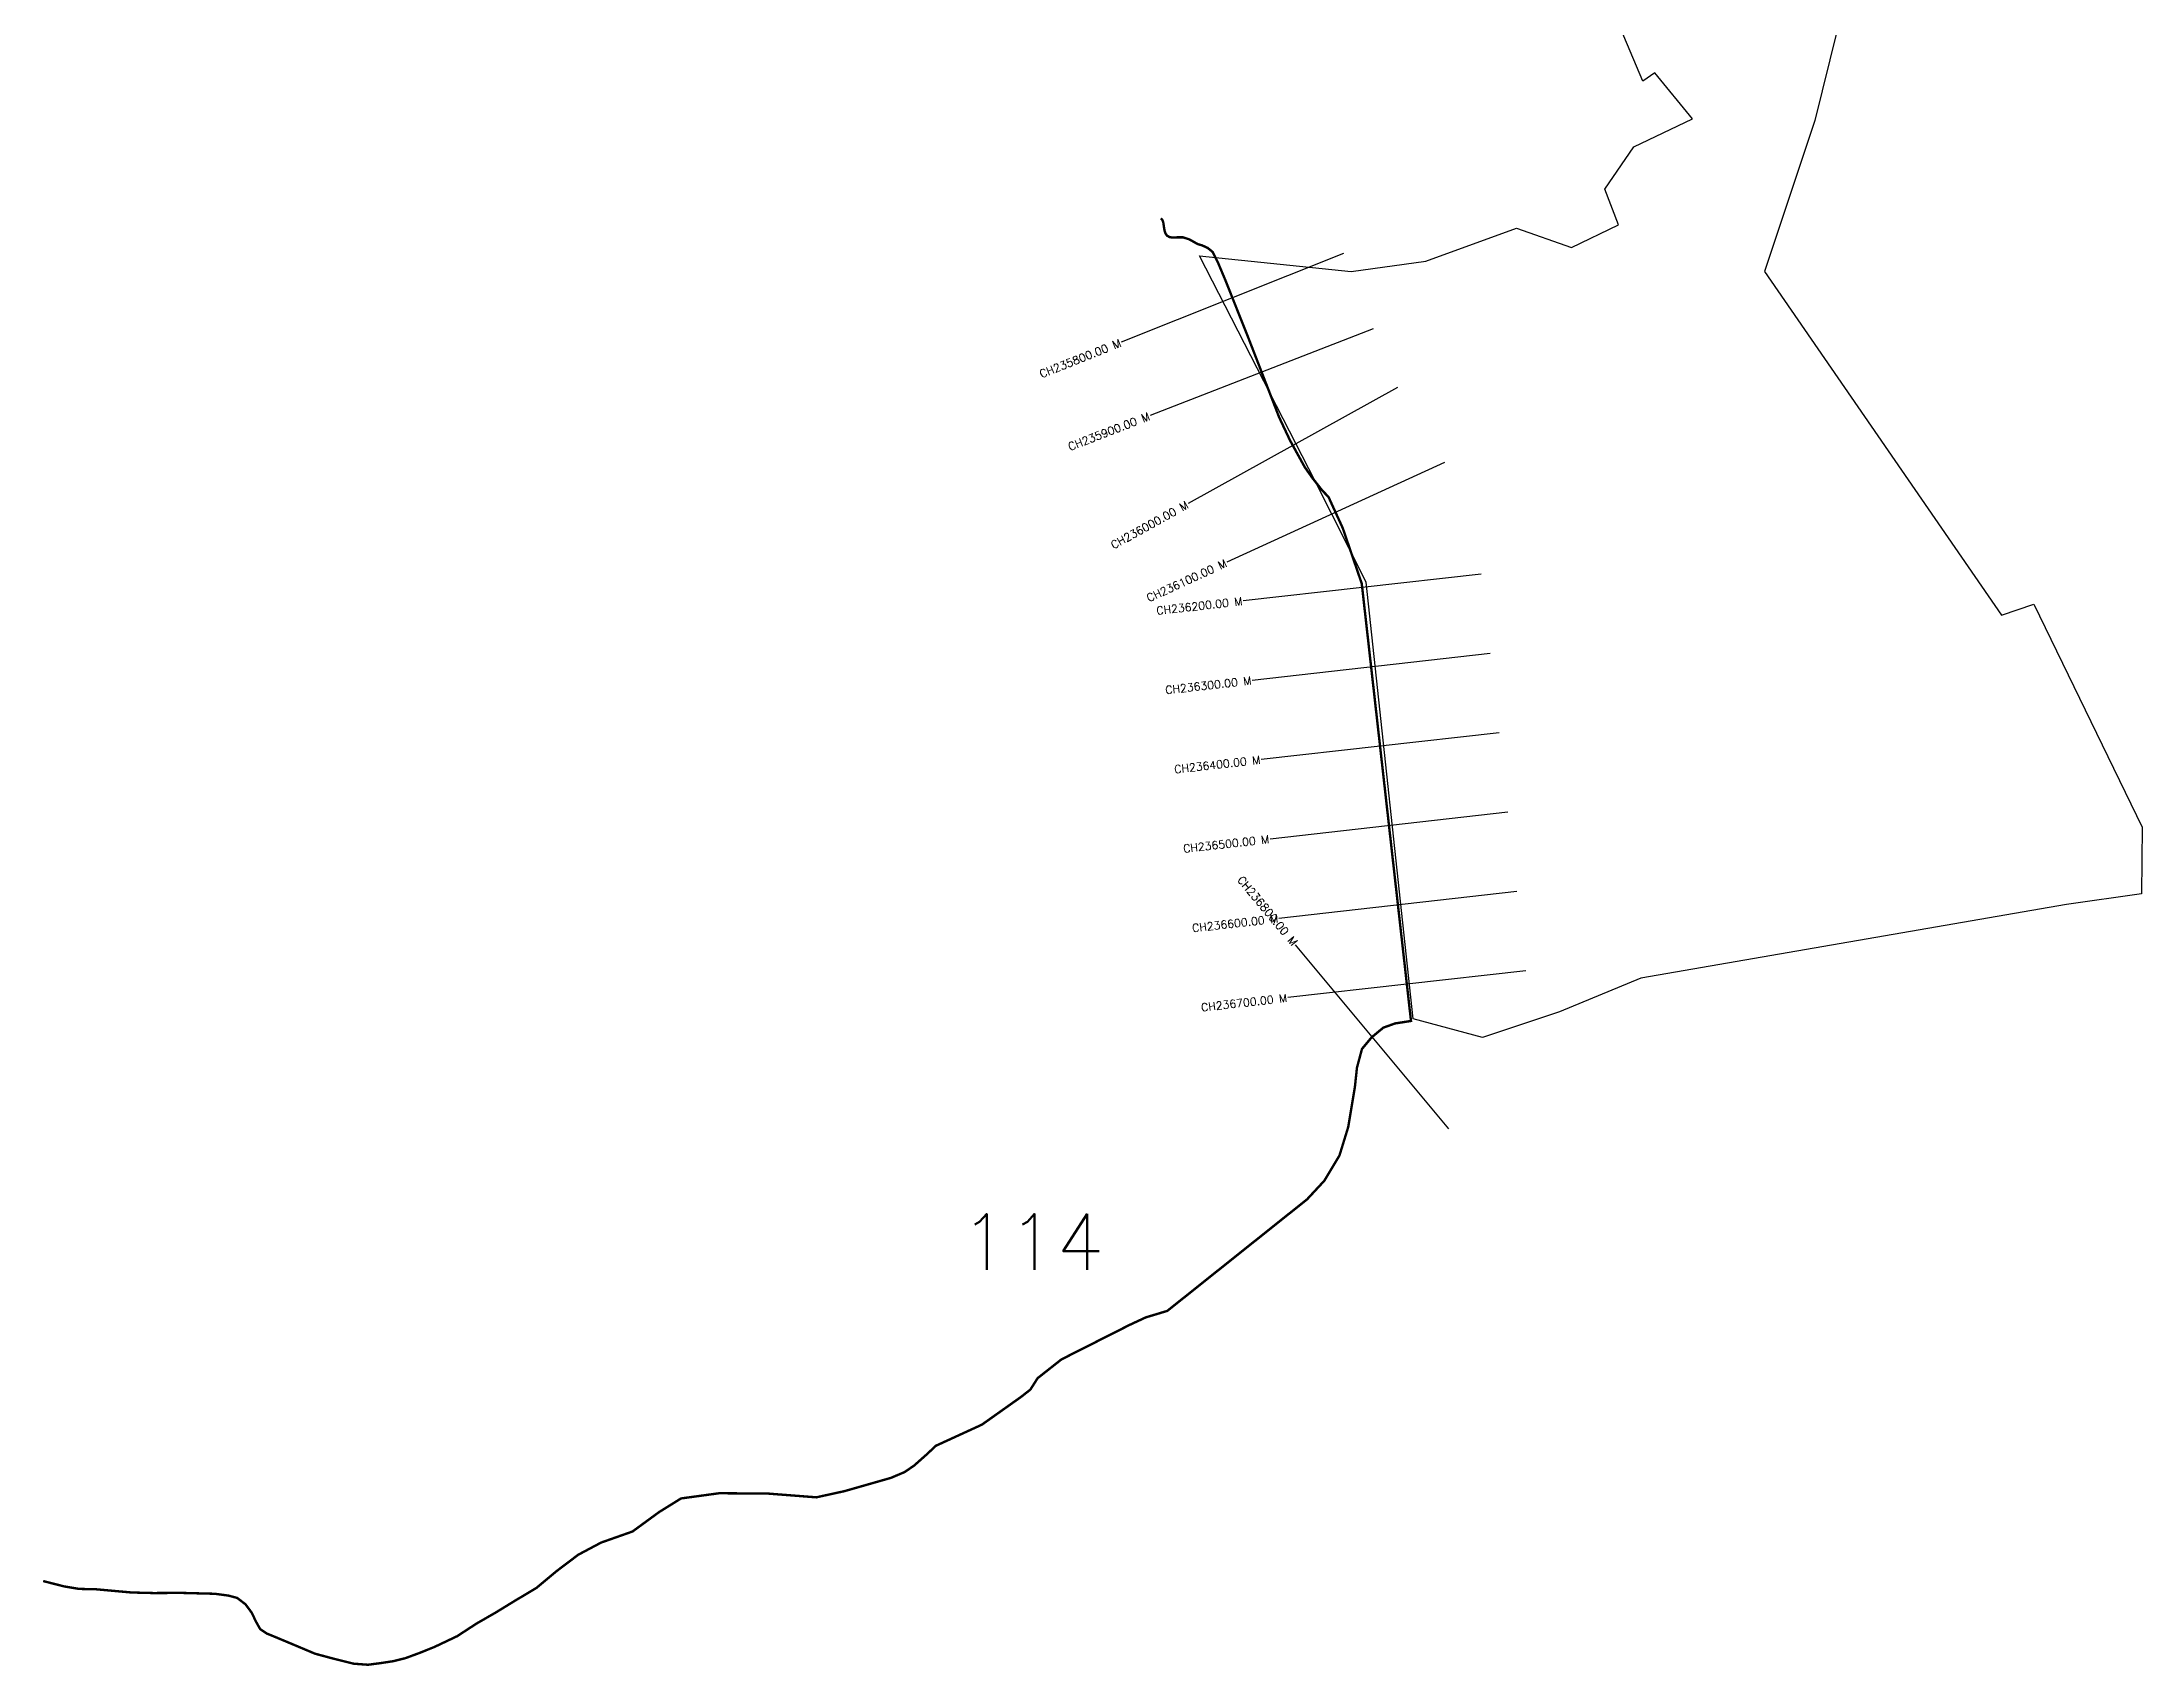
# Model space of a CAD drawing. Header units: metres. Extents: x 279576 to 282207, y 2049960 to 2054482.
# Drawn here: x 279576 to 282207, y 2049960 to 2051994 of the extents above; entities that cross this region are included whole.
import ezdxf
from ezdxf.enums import TextEntityAlignment as Align

# ---------------------------------------------------------------- set-up
doc = ezdxf.new("R2010")
doc.units = ezdxf.units.M
doc.header["$MEASUREMENT"] = 0
for name, color, linetype in [('CS', 134, 'Continuous'), ('CSMark', 6, 'Continuous'), ('NATURALLY PROTECTED', 3, 'Continuous'), ('village', 3, 'Continuous')]:
    doc.layers.add(name, color=color, linetype=linetype)
doc.styles.get("Standard").update_dxf_attribs({"font": 'simplex.shx'})

msp = doc.modelspace()

# ---------------------------------------------------------------- linework, layer by layer
at = {"layer": 'CS'}
for p, q in [((281207.1, 2051729.3), (280928.4, 2051618.3)), ((281244.2, 2051635), (280964.6, 2051526.5)), ((281274.7, 2051561.5), (281012.3, 2051416.1)), ((281333.4, 2051467.5), (281060.6, 2051342.7)), ((281379.4, 2051327.8), (281081.3, 2051294.2)), ((281390.6, 2051228.4), (281092.5, 2051194.8)), ((281401.8, 2051129.1), (281103.7, 2051095.5)), ((281413, 2051029.7), (281114.9, 2050996.1)), ((281424.2, 2050930.3), (281126.1, 2050896.7)), ((281339, 2050633.1), (281147, 2050863.6)), ((281435.4, 2050831), (281137.3, 2050797.4))]:
    msp.add_line(p, q, dxfattribs=at)
at = {"layer": 'NATURALLY PROTECTED', "const_width": 3, "flags": 128}
msp.add_lwpolyline([(280978.1, 2051773.6), (280979.9, 2051771.7), (280981.1, 2051768.6), (280982, 2051762.5), (280982.6, 2051758.7), (280983.6, 2051755.2), (280985.7, 2051751.8), (280989.2, 2051749.9), (280993.2, 2051749.3), (280999.2, 2051749.7), (281005.8, 2051749.7), (281013.8, 2051747.1), (281024.3, 2051741.2), (281029.8, 2051739.6), (281036.8, 2051736.4), (281042.9, 2051731.4), (281049.6, 2051718.2), (281058.9, 2051696.1), (281087.6, 2051624.1), (281126.3, 2051524.3), (281140, 2051495.2), (281158.3, 2051462), (281167.5, 2051448.9), (281179.9, 2051433.1), (281188.2, 2051424.4), (281206, 2051385.5), (281229.8, 2051316), (281291.5, 2050768.2), (281271.5, 2050765.1), (281256.8, 2050759.8), (281242.1, 2050747.6), (281230.1, 2050733.2), (281223.8, 2050709.7), (281221.2, 2050685.3), (281212.8, 2050635.2), (281201.9, 2050599.8), (281183, 2050568.2), (281161.3, 2050544.8), (280986.2, 2050405.1), (280959.1, 2050396.9), (280938.7, 2050387.4), (280853.5, 2050344.3), (280823.7, 2050320.8), (280814.6, 2050306.5), (280803, 2050297.4), (280753.9, 2050262.6), (280696.3, 2050236.2), (280684.7, 2050225.3), (280668.9, 2050211.3), (280657, 2050203.2), (280639.8, 2050195.9), (280581.6, 2050179.3), (280546.5, 2050171.6), (280485.6, 2050176.3), (280424.7, 2050176.7), (280377, 2050170.2), (280349.6, 2050153.2), (280316.2, 2050128.8), (280276.8, 2050114.9), (280248.2, 2050099.7), (280220.8, 2050079), (280195.9, 2050058.2), (280168.1, 2050041.6), (280145.1, 2050027.5), (280120.6, 2050013.4), (280096.5, 2049997.7), (280068, 2049984.2), (280049.1, 2049976.6), (280031.5, 2049970.1), (280016, 2049966.3), (280000.1, 2049963.9), (279984.8, 2049961.9), (279966.9, 2049963.2), (279941.6, 2049969.5), (279918.5, 2049975.7), (279897.6, 2049984.5), (279869.2, 2049996.4), (279858.2, 2050000.9), (279849.7, 2050006.5), (279844.7, 2050015.4), (279838.9, 2050027.3), (279831.3, 2050037.6), (279820.8, 2050045.6), (279810, 2050048.5), (279792.8, 2050050.8), (279750.2, 2050051.9), (279715.9, 2050051.7), (279688.6, 2050052.4), (279644.2, 2050056.4), (279622.9, 2050056.9), (279604.1, 2050060), (279580.6, 2050066), (279577.8, 2050066.8)], dxfattribs=at)
at = {"layer": 'village', "color": 6}
msp.add_lwpolyline([(281928.6, 2052426.8), (281797.4, 2051896.2), (281734.3, 2051706.7), (282031.2, 2051276.3), (282071.7, 2051290.4), (282207.4, 2051011.1), (282206.6, 2050927.5), (282112.6, 2050914.2), (281579.4, 2050821.9), (281477.5, 2050779.8), (281381, 2050747.5), (281294.2, 2050771), (281235.5, 2051317.6), (281171.4, 2051444.3), (281026.5, 2051726.5), (281216.4, 2051706.7), (281310, 2051719.8), (281423.8, 2051761.3), (281492.4, 2051736.8), (281551.4, 2051765.5), (281534.4, 2051810.1), (281570.7, 2051863.1), (281644.3, 2051898), (281596.9, 2051955.5), (281581.8, 2051945.1), (281542.5, 2052039)], dxfattribs=at)

# ---------------------------------------------------------------- texts
at = {"insert": (280726.9, 2050526.5), "char_height": 70, "attachment_point": 1}
msp.add_mtext_dynamic_manual_height_columns('114', width=95.172, gutter_width=1, heights=[0], dxfattribs=at)
at = {"layer": 'CSMark'}
for s, rotation, p in [('CH235800.00 M', 21.7121, (280927.5, 2051618)), ('CH235900.00 M', 21.2164, (280963.6, 2051526.1)), ('CH236000.00 M', 28.9791, (281011.4, 2051415.7)), ('CH236100.00 M', 24.5743, (281059.7, 2051342.3)), ('CH236200.00 M', 6.431, (281080.3, 2051294.1)), ('CH236300.00 M', 6.431, (281091.5, 2051194.7)), ('CH236400.00 M', 6.431, (281102.7, 2051095.4)), ('CH236500.00 M', 6.431, (281113.9, 2050996)), ('CH236800.00 M', 309.7924, (281146.4, 2050864.4)), ('CH236600.00 M', 6.431, (281125.1, 2050896.6)), ('CH236700.00 M', 6.431, (281136.3, 2050797.2))]:
    msp.add_text(s, height=10, rotation=rotation, dxfattribs=at).set_placement(p, align=Align.MIDDLE_RIGHT)

doc.saveas('drawing.dxf')
